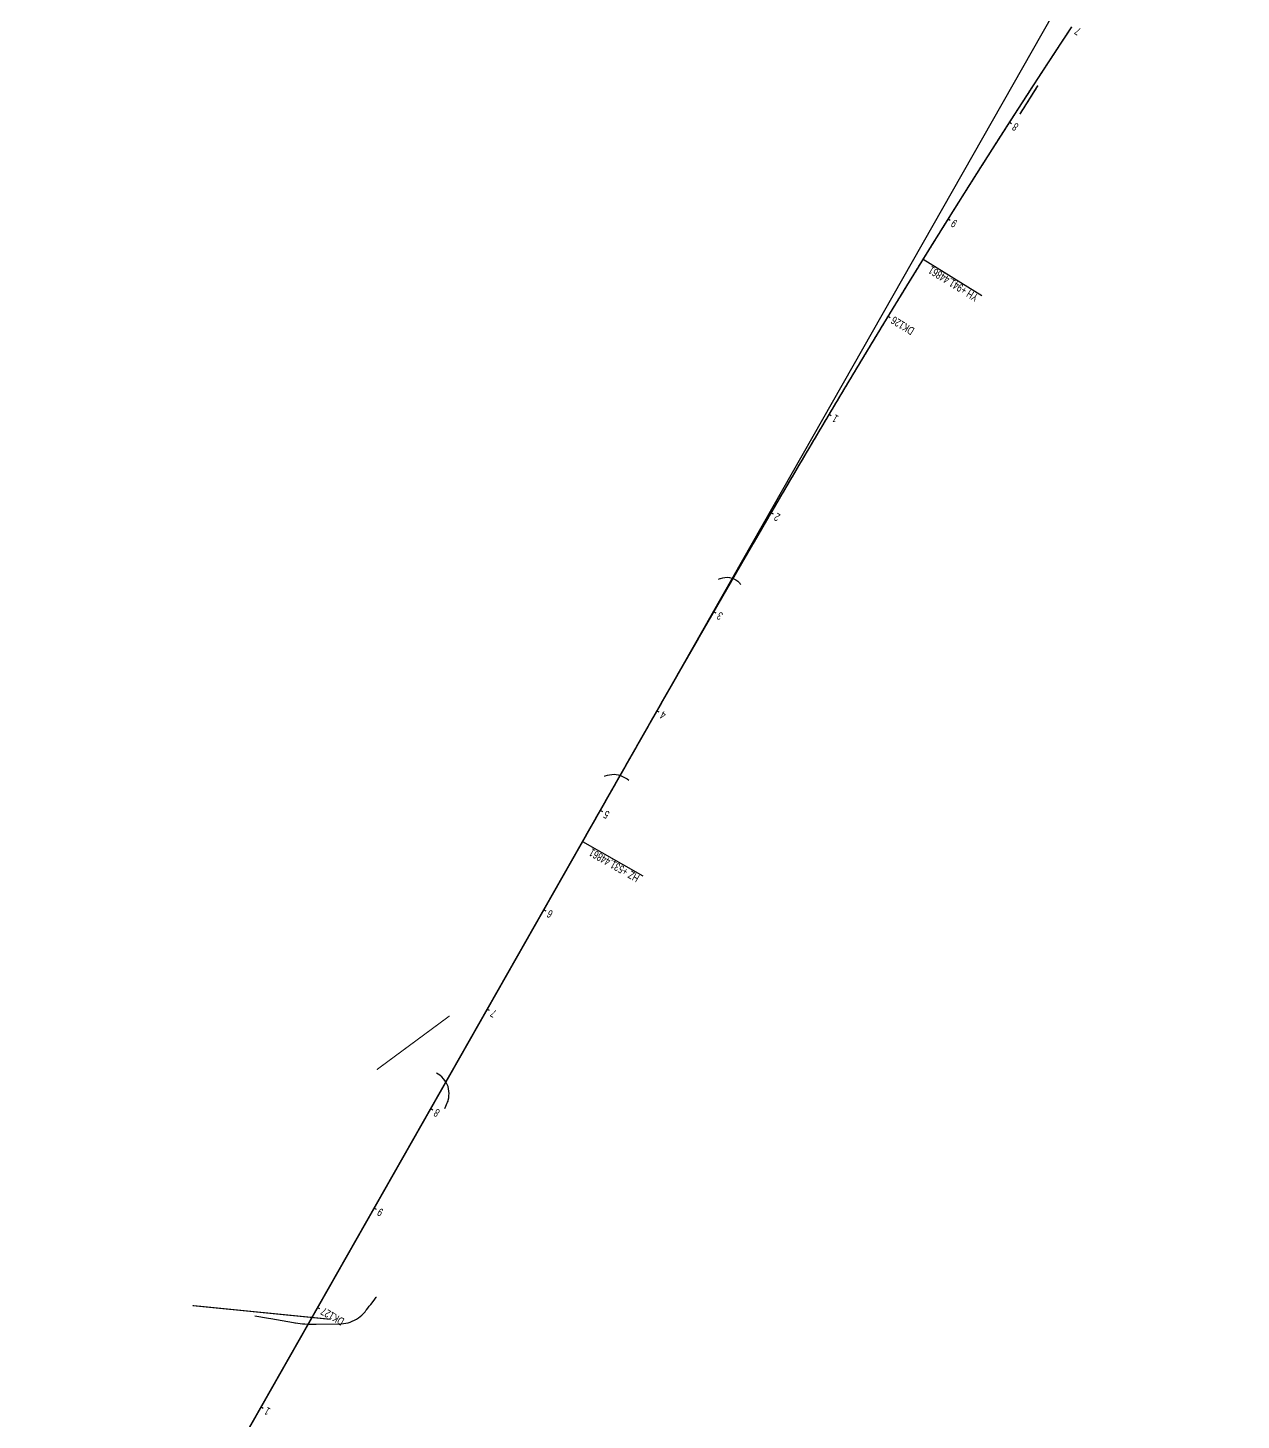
# Model space of a CAD drawing. Header units: millimetres. Extents: x 497834 to 621495, y 3353175 to 3430424.
# Drawn here: x 560233 to 561294, y 3384792 to 3386010 of the extents above; entities that cross this region are included whole.
import ezdxf

# ---------------------------------------------------------------- set-up
doc = ezdxf.new("R2010")
doc.units = ezdxf.units.MM
for name, color, linetype in [('DK改路中线', 7, 'Continuous'), ('dl4', 7, 'Continuous'), ('沪乍杭打线-0.0-200.8段-施工系转设计系成果-2000坐标系-左线_中线_交点', 7, 'Continuous'), ('沪乍杭打线-0.0-200.8段-施工系转设计系成果-2000坐标系-左线_五大桩', 7, 'Continuous'), ('沪乍杭打线-0.0-200.8段-施工系转设计系成果-2000坐标系-左线_里程', 7, 'Continuous'), ('电力--380V4根--2025.1.07-调查图层汇总', 7, 'Continuous')]:
    doc.layers.add(name, color=color, linetype=linetype)
doc.styles.add('PM_LC', font='slromans.shx', dxfattribs={"width": 0.75, "bigfont": 'hztxt.shx'})
doc.styles.add('PM_QX', font='slromans.shx', dxfattribs={"width": 0.75, "bigfont": 'hztxt.shx'})

msp = doc.modelspace()

# ---------------------------------------------------------------- linework, layer by layer
at = {"layer": 'DK改路中线', "color": 3, "linetype": 'Continuous', "ltscale": 2, "const_width": 1.4, "flags": 128}
msp.add_lwpolyline([(561116, 3385959.4), (561114.9, 3385957.8), (561113.9, 3385956.1), (561112.8, 3385954.4), (561111.7, 3385952.7), (561110.7, 3385951), (561109.6, 3385949.3), (561108.5, 3385947.6), (561107.5, 3385945.9), (561106.4, 3385944.2), (561105.3, 3385942.5), (561104.3, 3385940.8), (561103.2, 3385939.1), (561102.1, 3385937.5), (561101.1, 3385935.8), (561100.2, 3385934.4)], dxfattribs=at)
at = {"layer": 'DK改路中线', "color": 3, "linetype": 'Continuous', "ltscale": 2, "flags": 128}
for points in [[(560836.7, 3385527.6), (560838.2, 3385528.2, -0.331036), (560838.5, 3385528.3), (560840.4, 3385528.9), (560842.4, 3385529.3), (560844.4, 3385529.4), (560846.4, 3385529.2), (560848.3, 3385528.7), (560850.2, 3385528), (560851.9, 3385527.1), (560853.6, 3385525.9), (560855, 3385524.5), (560855.5, 3385523.9), (560856.3, 3385523)], [(560758.2, 3385351.8), (560756.9, 3385352.8, 0.235567), (560756.6, 3385353), (560754.9, 3385354.1), (560753.1, 3385355), (560751.3, 3385355.7), (560749.3, 3385356.3), (560747.4, 3385356.6), (560745.4, 3385356.8), (560743.4, 3385356.7), (560741.4, 3385356.4), (560739.4, 3385356), (560739.4, 3385356), (560737.5, 3385355.4), (560736.7, 3385355.2)], [(560597.5, 3385064.7), (560599.7, 3385070.3), (560599.8, 3385070.4, 0.359052), (560600.4, 3385072.2), (560600.9, 3385074.1), (560601.1, 3385076.1), (560601.2, 3385078.1), (560601.1, 3385080.1), (560600.8, 3385082.1), (560600.3, 3385084), (560599.5, 3385085.9), (560598.7, 3385087.7), (560597.6, 3385089.3), (560596.4, 3385090.9), (560595, 3385092.4), (560593.5, 3385093.7), (560592.1, 3385094.7), (560591.8, 3385094.8), (560590.3, 3385095.8)], [(560431.5, 3384883.4), (560443.4, 3384881.4), (560445.3, 3384881.1), (560465.1, 3384877.7), (560466.5, 3384877.5, 0.045847), (560467, 3384877.4), (560469, 3384877.1), (560471, 3384876.8), (560473, 3384876.6), (560475, 3384876.4), (560477, 3384876.3), (560479, 3384876.2), (560481, 3384876.1), (560483, 3384876.1), (560484.7, 3384876.1), (560485, 3384876.1), (560505, 3384876.4), (560505.2, 3384876.4, 0.228645), (560507, 3384876.5), (560508.9, 3384876.7), (560510.9, 3384877), (560512.9, 3384877.5), (560514.8, 3384878.1), (560516.6, 3384878.8), (560518.4, 3384879.7), (560520.2, 3384880.7), (560521.9, 3384881.7), (560523.5, 3384882.9), (560525, 3384884.2), (560526.4, 3384885.6), (560527.8, 3384887.1), (560528.5, 3384888.1), (560529, 3384888.7), (560530.2, 3384890.3), (560531.4, 3384891.9), (560532.7, 3384893.4), (560533.9, 3384895), (560536.3, 3384898.2), (560537.5, 3384899.8), (560537.7, 3384900)]]:
    msp.add_lwpolyline(points, format="xyb", dxfattribs=at)
at = {"layer": 'dl4', "color": 3, "linetype": 'Continuous', "ltscale": 2, "const_width": 1.4, "flags": 128}
msp.add_lwpolyline([(561145.5, 3386010.8), (561145, 3386009.9), (561144.4, 3386009.1), (561144.4, 3386009.1), (561143.9, 3386008.3), (561143.3, 3386007.4), (561142.8, 3386006.6), (561142.2, 3386005.7), (561141.7, 3386004.9), (561141.7, 3386004.9), (561141.1, 3386004.1), (561140.6, 3386003.2), (561140, 3386002.4), (561139.5, 3386001.6), (561138.9, 3386000.7), (561138.9, 3386000.7), (561138.4, 3385999.9), (561137.8, 3385999.1), (561137.3, 3385998.2), (561136.7, 3385997.4), (561136.2, 3385996.6), (561136.2, 3385996.6), (561135.6, 3385995.7), (561135.1, 3385994.9), (561134.5, 3385994.1), (561134, 3385993.2), (561133.4, 3385992.4), (561133.4, 3385992.4), (561132.9, 3385991.5), (561132.3, 3385990.7), (561131.8, 3385989.9), (561131.3, 3385989), (561130.7, 3385988.2), (561130.7, 3385988.2), (561130.2, 3385987.4), (561129.6, 3385986.5), (561129.1, 3385985.7), (561128.5, 3385984.9), (561128, 3385984), (561128, 3385984), (561127.4, 3385983.2), (561126.9, 3385982.3), (561126.3, 3385981.5), (561125.8, 3385980.7), (561125.2, 3385979.8), (561125.2, 3385979.8), (561124.7, 3385979), (561124.1, 3385978.2), (561123.6, 3385977.3), (561123, 3385976.5), (561122.5, 3385975.7), (561122.5, 3385975.6), (561121.9, 3385974.8), (561121.4, 3385974), (561120.8, 3385973.1), (561120.3, 3385972.3), (561119.8, 3385971.5), (561119.8, 3385971.5), (561119.2, 3385970.6), (561118.7, 3385969.8), (561118.1, 3385969), (561117.6, 3385968.1), (561117, 3385967.3), (561117, 3385967.3), (561116.5, 3385966.4), (561115.9, 3385965.6), (561115.4, 3385964.8), (561114.8, 3385963.9), (561114.3, 3385963.1), (561114.3, 3385963.1), (561113.8, 3385962.2), (561113.2, 3385961.4), (561112.7, 3385960.6), (561112.1, 3385959.7), (561111.6, 3385958.9), (561111.6, 3385958.9), (561111, 3385958.1), (561110.5, 3385957.2), (561109.9, 3385956.4), (561109.4, 3385955.5), (561108.8, 3385954.7), (561108.8, 3385954.7), (561108.3, 3385953.9), (561107.8, 3385953), (561107.2, 3385952.2), (561106.7, 3385951.3), (561106.1, 3385950.5), (561106.1, 3385950.5), (561105.6, 3385949.7), (561105, 3385948.8), (561104.5, 3385948), (561104, 3385947.1), (561103.4, 3385946.3), (561103.4, 3385946.3), (561102.9, 3385945.5), (561102.3, 3385944.6), (561101.8, 3385943.8), (561101.2, 3385942.9), (561100.7, 3385942.1), (561100.7, 3385942.1), (561100.2, 3385941.3), (561099.6, 3385940.4), (561099.1, 3385939.6), (561098.5, 3385938.7), (561098, 3385937.9), (561098, 3385937.9), (561097.4, 3385937.1), (561096.9, 3385936.2), (561096.4, 3385935.4), (561095.8, 3385934.5), (561095.3, 3385933.7), (561095.3, 3385933.7), (561094.7, 3385932.9), (561094.2, 3385932), (561093.7, 3385931.2), (561093.1, 3385930.3), (561092.6, 3385929.5), (561092.6, 3385929.5), (561092, 3385928.7), (561091.5, 3385927.8), (561090.9, 3385927), (561090.4, 3385926.1), (561089.9, 3385925.3), (561089.9, 3385925.3), (561089.3, 3385924.5), (561088.8, 3385923.6), (561088.2, 3385922.8), (561087.7, 3385921.9), (561087.2, 3385921.1), (561087.2, 3385921.1), (561086.6, 3385920.2), (561086.1, 3385919.4), (561085.5, 3385918.6), (561085, 3385917.7), (561084.5, 3385916.9), (561084.5, 3385916.9), (561083.9, 3385916), (561083.4, 3385915.2), (561082.8, 3385914.4), (561082.3, 3385913.5), (561081.8, 3385912.7), (561081.8, 3385912.7), (561081.2, 3385911.8), (561080.7, 3385911), (561080.2, 3385910.1), (561079.6, 3385909.3), (561079.1, 3385908.5), (561079.1, 3385908.5), (561078.5, 3385907.6), (561078, 3385906.8), (561077.5, 3385905.9), (561076.9, 3385905.1), (561076.4, 3385904.2), (561076.4, 3385904.2), (561075.8, 3385903.4), (561075.3, 3385902.6), (561074.8, 3385901.7), (561074.2, 3385900.9), (561073.7, 3385900), (561073.7, 3385900), (561073.2, 3385899.2), (561072.6, 3385898.3), (561072.1, 3385897.5), (561071.5, 3385896.7), (561071, 3385895.8), (561071, 3385895.8), (561070.5, 3385895), (561069.9, 3385894.1), (561069.4, 3385893.3), (561068.9, 3385892.4), (561068.3, 3385891.6), (561068.3, 3385891.6), (561067.8, 3385890.7), (561067.3, 3385889.9), (561066.7, 3385889.1), (561066.2, 3385888.2), (561065.6, 3385887.4), (561065.6, 3385887.4), (561065.1, 3385886.5), (561064.6, 3385885.7), (561064, 3385884.8), (561063.5, 3385884), (561063, 3385883.1), (561063, 3385883.1), (561062.4, 3385882.3), (561061.9, 3385881.5), (561061.4, 3385880.6), (561060.8, 3385879.8), (561060.3, 3385878.9), (561060.3, 3385878.9), (561059.8, 3385878.1), (561059.2, 3385877.2), (561058.7, 3385876.4), (561058.2, 3385875.5), (561057.6, 3385874.7), (561057.6, 3385874.7), (561057.1, 3385873.8), (561056.6, 3385873), (561056, 3385872.2), (561055.5, 3385871.3), (561055, 3385870.5), (561054.9, 3385870.5), (561054.4, 3385869.6), (561053.9, 3385868.8), (561053.4, 3385867.9), (561052.8, 3385867.1), (561052.3, 3385866.2), (561052.3, 3385866.2), (561051.8, 3385865.4), (561051.2, 3385864.5), (561050.7, 3385863.7), (561050.2, 3385862.9), (561049.6, 3385862), (561049.6, 3385862), (561049.1, 3385861.2), (561048.6, 3385860.3), (561048, 3385859.5), (561047.5, 3385858.6), (561047, 3385857.8), (561047, 3385857.8), (561046.4, 3385856.9), (561045.9, 3385856.1), (561045.4, 3385855.2), (561044.8, 3385854.4), (561044.3, 3385853.5), (561044.3, 3385853.5), (561043.8, 3385852.7), (561043.2, 3385851.8), (561042.7, 3385851), (561042.2, 3385850.2), (561041.6, 3385849.3), (561041.6, 3385849.3), (561041.1, 3385848.5), (561040.6, 3385847.6), (561040, 3385846.8), (561039.5, 3385845.9), (561039, 3385845.1), (561039, 3385845.1), (561038.5, 3385844.2), (561037.9, 3385843.4), (561037.4, 3385842.5), (561036.9, 3385841.7), (561036.3, 3385840.8), (561036.3, 3385840.8), (561035.8, 3385840), (561035.3, 3385839.1), (561034.7, 3385838.3), (561034.2, 3385837.4), (561033.7, 3385836.6), (561033.7, 3385836.6), (561033.2, 3385835.7), (561032.6, 3385834.9), (561032.1, 3385834), (561031.6, 3385833.2), (561031, 3385832.3), (561031, 3385832.3), (561030.5, 3385831.5), (561030, 3385830.6), (561029.5, 3385829.8), (561028.9, 3385828.9), (561028.4, 3385828.1), (561028.4, 3385828.1), (561027.9, 3385827.3), (561027.3, 3385826.4), (561026.8, 3385825.6), (561026.3, 3385824.7), (561025.8, 3385823.9), (561025.8, 3385823.9), (561025.2, 3385823), (561024.7, 3385822.2), (561024.2, 3385821.3), (561023.6, 3385820.5), (561023.1, 3385819.6), (561023.1, 3385819.6), (561022.6, 3385818.8), (561022.1, 3385817.9), (561021.5, 3385817.1), (561021, 3385816.2), (561020.5, 3385815.4), (561020.5, 3385815.4), (561020, 3385814.5), (561019.4, 3385813.7), (561018.9, 3385812.8), (561018.4, 3385812), (561017.9, 3385811.1), (561017.8, 3385811.1), (561017.3, 3385810.3), (561016.8, 3385809.4), (561016.3, 3385808.6), (561015.7, 3385807.7), (561015.7, 3385807.6), (561015.2, 3385806.8), (561014.6, 3385805.9), (561014.1, 3385805.1), (561013.6, 3385804.2), (561013.1, 3385803.4), (561012.5, 3385802.5), (561012, 3385801.7), (561011.5, 3385800.8), (561011, 3385799.9), (561010.4, 3385799.1), (561009.9, 3385798.2), (561009.4, 3385797.4), (561008.9, 3385796.5), (561008.3, 3385795.7), (561007.8, 3385794.8), (561007.3, 3385794), (561006.8, 3385793.1), (561006.2, 3385792.3), (561005.7, 3385791.4), (561005.2, 3385790.6), (561004.7, 3385789.7), (561004.1, 3385788.9), (561003.6, 3385788), (561003.1, 3385787.2), (561002.6, 3385786.3), (561002, 3385785.5), (561001.5, 3385784.6), (561001, 3385783.8), (561000.5, 3385782.9), (561000, 3385782.1), (560999.4, 3385781.2), (560998.9, 3385780.4), (560998.4, 3385779.5), (560997.9, 3385778.6), (560997.3, 3385777.8), (560996.8, 3385776.9), (560996.3, 3385776.1), (560995.8, 3385775.2), (560995.3, 3385774.4), (560994.7, 3385773.5), (560994.2, 3385772.7), (560993.7, 3385771.8), (560993.2, 3385771), (560992.6, 3385770.1), (560992.1, 3385769.3), (560991.6, 3385768.4), (560991.1, 3385767.6), (560990.6, 3385766.7), (560990, 3385765.9), (560989.5, 3385765), (560989, 3385764.1), (560988.5, 3385763.3), (560988, 3385762.4), (560987.4, 3385761.6), (560986.9, 3385760.7), (560986.4, 3385759.9), (560985.9, 3385759), (560985.4, 3385758.2), (560984.8, 3385757.3), (560984.3, 3385756.5), (560983.8, 3385755.6), (560983.3, 3385754.7), (560982.8, 3385753.9), (560982.2, 3385753), (560981.7, 3385752.2), (560981.2, 3385751.3), (560980.7, 3385750.5), (560980.2, 3385749.6), (560979.6, 3385748.8), (560979.1, 3385747.9), (560978.6, 3385747.1), (560978.1, 3385746.2), (560977.6, 3385745.3), (560977.1, 3385744.5), (560976.5, 3385743.6), (560976, 3385742.8), (560975.5, 3385741.9), (560975, 3385741.1), (560974.5, 3385740.2), (560973.9, 3385739.4), (560973.4, 3385738.5), (560972.9, 3385737.6), (560972.4, 3385736.8), (560971.9, 3385735.9), (560971.4, 3385735.1), (560970.8, 3385734.2), (560970.3, 3385733.4), (560969.8, 3385732.5), (560969.3, 3385731.7), (560968.8, 3385730.8), (560968.3, 3385729.9), (560967.7, 3385729.1), (560967.2, 3385728.2), (560966.7, 3385727.4), (560966.2, 3385726.5), (560965.7, 3385725.7), (560965.2, 3385724.8), (560964.6, 3385724), (560964.1, 3385723.1), (560963.6, 3385722.2), (560963.1, 3385721.4), (560962.6, 3385720.5), (560962.1, 3385719.7), (560961.5, 3385718.8), (560961, 3385718), (560960.5, 3385717.1), (560960, 3385716.2), (560959.5, 3385715.4), (560959, 3385714.5), (560958.4, 3385713.7), (560957.9, 3385712.8), (560957.4, 3385712), (560956.9, 3385711.1), (560956.4, 3385710.2), (560955.9, 3385709.4), (560955.4, 3385708.5), (560954.8, 3385707.7), (560954.3, 3385706.8), (560953.8, 3385706), (560953.3, 3385705.1), (560952.8, 3385704.2), (560952.3, 3385703.4), (560951.8, 3385702.5), (560951.2, 3385701.7), (560950.7, 3385700.8), (560950.2, 3385700), (560949.7, 3385699.1), (560949.2, 3385698.2), (560948.7, 3385697.4), (560948.2, 3385696.5), (560947.6, 3385695.7), (560947.1, 3385694.8), (560946.6, 3385693.9), (560946.1, 3385693.1), (560945.6, 3385692.2), (560945.1, 3385691.4), (560944.6, 3385690.5), (560944.1, 3385689.7), (560943.5, 3385688.8), (560943, 3385687.9), (560942.5, 3385687.1), (560942, 3385686.2), (560941.5, 3385685.4), (560941, 3385684.5), (560940.5, 3385683.6), (560940, 3385682.8), (560939.4, 3385681.9), (560938.9, 3385681.1), (560938.4, 3385680.2), (560937.9, 3385679.3), (560937.4, 3385678.5), (560936.9, 3385677.6), (560936.4, 3385676.8), (560935.9, 3385675.9), (560935.3, 3385675.1), (560934.8, 3385674.2), (560934.3, 3385673.3), (560933.8, 3385672.5), (560933.3, 3385671.6), (560932.8, 3385670.8), (560932.3, 3385669.9), (560931.8, 3385669), (560931.3, 3385668.2), (560930.8, 3385667.3), (560930.2, 3385666.5), (560929.7, 3385665.6), (560929.2, 3385664.7), (560928.7, 3385663.9), (560928.2, 3385663), (560927.7, 3385662.2), (560927.2, 3385661.3), (560926.7, 3385660.4), (560926.2, 3385659.6), (560925.6, 3385658.7), (560925.1, 3385657.9), (560924.6, 3385657), (560924.1, 3385656.1), (560923.6, 3385655.3), (560923.1, 3385654.4), (560922.6, 3385653.6), (560922.1, 3385652.7), (560921.6, 3385651.8), (560921.1, 3385651), (560920.6, 3385650.1), (560920, 3385649.3), (560919.5, 3385648.4), (560919, 3385647.5), (560918.5, 3385646.7), (560918, 3385645.8), (560917.5, 3385644.9), (560917, 3385644.1), (560916.5, 3385643.2), (560916, 3385642.4), (560915.5, 3385641.5), (560915, 3385640.6), (560914.4, 3385639.8), (560913.9, 3385638.9), (560913.4, 3385638.1), (560912.9, 3385637.2), (560912.4, 3385636.3), (560911.9, 3385635.5), (560911.4, 3385634.6), (560910.9, 3385633.8), (560910.4, 3385632.9), (560909.9, 3385632), (560909.4, 3385631.2), (560908.9, 3385630.3), (560908.3, 3385629.4), (560907.8, 3385628.6), (560907.3, 3385627.7), (560906.8, 3385626.9), (560906.3, 3385626), (560905.8, 3385625.1), (560905.3, 3385624.3), (560904.8, 3385623.4), (560904.3, 3385622.6), (560903.8, 3385621.7), (560903.3, 3385620.8), (560902.8, 3385620), (560902.3, 3385619.1), (560901.8, 3385618.2), (560901.3, 3385617.4), (560900.7, 3385616.5), (560900.2, 3385615.7), (560899.7, 3385614.8), (560899.2, 3385613.9), (560898.7, 3385613.1), (560898.2, 3385612.2), (560897.7, 3385611.3), (560897.2, 3385610.5), (560896.7, 3385609.6), (560896.2, 3385608.8), (560895.7, 3385607.9), (560895.2, 3385607), (560894.7, 3385606.2), (560894.2, 3385605.3), (560893.7, 3385604.4), (560893.2, 3385603.6), (560892.6, 3385602.7), (560892.1, 3385601.9), (560891.6, 3385601), (560891.1, 3385600.1), (560890.6, 3385599.3), (560890.1, 3385598.4), (560889.6, 3385597.5), (560889.1, 3385596.7), (560888.6, 3385595.8), (560888.1, 3385594.9), (560887.6, 3385594.1), (560887.1, 3385593.2), (560886.6, 3385592.4), (560886.1, 3385591.5), (560885.6, 3385590.6), (560885.1, 3385589.8), (560884.6, 3385588.9), (560884.1, 3385588), (560883.6, 3385587.2), (560883.1, 3385586.3), (560882.6, 3385585.5), (560882, 3385584.6), (560881.5, 3385583.7), (560881, 3385582.9), (560880.5, 3385582), (560880, 3385581.1), (560879.5, 3385580.3), (560879, 3385579.4), (560878.5, 3385578.5), (560878, 3385577.7), (560877.5, 3385576.8), (560877, 3385575.9), (560876.5, 3385575.1), (560876, 3385574.2), (560875.5, 3385573.4), (560875, 3385572.5), (560874.5, 3385571.6), (560874, 3385570.8), (560873.5, 3385569.9), (560873, 3385569), (560872.5, 3385568.2), (560872, 3385567.3), (560871.5, 3385566.4), (560871, 3385565.6), (560870.5, 3385564.7), (560870, 3385563.8), (560869.5, 3385563), (560869, 3385562.1), (560868.5, 3385561.3), (560868, 3385560.4), (560867.5, 3385559.5), (560867, 3385558.7), (560866.4, 3385557.8), (560865.9, 3385556.9), (560865.4, 3385556.1), (560864.9, 3385555.2), (560864.4, 3385554.3), (560863.9, 3385553.5), (560863.4, 3385552.6), (560862.9, 3385551.7), (560862.4, 3385550.9), (560861.9, 3385550), (560861.4, 3385549.1), (560860.9, 3385548.3), (560860.4, 3385547.4), (560859.9, 3385546.6), (560859.4, 3385545.7), (560858.9, 3385544.8), (560858.4, 3385544), (560857.9, 3385543.1), (560857.4, 3385542.2), (560856.9, 3385541.4), (560856.4, 3385540.5), (560855.9, 3385539.6), (560855.4, 3385538.8), (560854.9, 3385537.9), (560854.4, 3385537), (560853.9, 3385536.2), (560853.4, 3385535.3), (560852.9, 3385534.4), (560852.4, 3385533.6), (560851.9, 3385532.7), (560851.4, 3385531.8), (560850.9, 3385531), (560850.4, 3385530.1), (560849.9, 3385529.2), (560849.4, 3385528.4), (560848.9, 3385527.5), (560848.4, 3385526.7), (560847.9, 3385525.8), (560847.4, 3385524.9), (560846.9, 3385524.1), (560846.4, 3385523.2), (560845.9, 3385522.3), (560845.4, 3385521.5), (560844.9, 3385520.6), (560844.4, 3385519.7), (560843.9, 3385518.9), (560843.4, 3385518), (560842.9, 3385517.1), (560842.4, 3385516.3), (560841.9, 3385515.4), (560841.4, 3385514.5), (560840.9, 3385513.7), (560840.4, 3385512.8), (560839.9, 3385511.9), (560839.4, 3385511.1), (560838.9, 3385510.2), (560838.4, 3385509.3), (560837.9, 3385508.5), (560837.4, 3385507.6), (560836.9, 3385506.7), (560836.4, 3385505.9), (560835.9, 3385505), (560835.4, 3385504.1), (560834.9, 3385503.3), (560834.4, 3385502.4), (560833.9, 3385501.5), (560833.4, 3385500.7), (560832.9, 3385499.8), (560832.4, 3385498.9), (560831.9, 3385498.1), (560831.4, 3385497.2), (560830.9, 3385496.3), (560830.4, 3385495.5), (560829.9, 3385494.6), (560829.4, 3385493.7), (560828.9, 3385492.9), (560828.4, 3385492), (560827.9, 3385491.1), (560827.4, 3385490.3), (560826.9, 3385489.4), (560826.4, 3385488.5), (560825.9, 3385487.7), (560825.4, 3385486.8), (560824.9, 3385485.9), (560824.4, 3385485.1), (560823.9, 3385484.2), (560823.4, 3385483.3), (560822.9, 3385482.5), (560822.4, 3385481.6), (560821.9, 3385480.7), (560821.4, 3385479.9), (560820.9, 3385479), (560820.4, 3385478.1), (560819.9, 3385477.3), (560819.4, 3385476.4), (560818.9, 3385475.5), (560818.5, 3385474.7), (560818, 3385473.8), (560817.5, 3385472.9), (560817, 3385472.1), (560816.5, 3385471.2), (560816, 3385470.3), (560815.5, 3385469.5), (560815, 3385468.6), (560814.5, 3385467.7), (560814, 3385466.9), (560813.5, 3385466), (560813, 3385465.1), (560812.5, 3385464.3), (560812, 3385463.4), (560811.5, 3385462.5), (560811, 3385461.6), (560810.5, 3385460.8), (560810, 3385459.9), (560809.5, 3385459), (560809, 3385458.2), (560808.5, 3385457.3), (560808, 3385456.4), (560807.5, 3385455.6), (560807, 3385454.7), (560806.5, 3385453.8), (560806, 3385453), (560805.5, 3385452.1), (560805, 3385451.2), (560804.5, 3385450.4), (560804, 3385449.5), (560803.5, 3385448.6), (560803, 3385447.8), (560802.5, 3385446.9), (560802, 3385446), (560801.5, 3385445.2), (560801, 3385444.3), (560800.5, 3385443.4), (560800.1, 3385442.6), (560799.6, 3385441.7), (560799.1, 3385440.8), (560798.6, 3385440), (560798.1, 3385439.1), (560797.6, 3385438.2), (560797.1, 3385437.4), (560796.6, 3385436.5), (560796.1, 3385435.6), (560795.6, 3385434.7), (560795.1, 3385433.9), (560794.6, 3385433), (560794.1, 3385432.1), (560793.6, 3385431.3), (560793.1, 3385430.4), (560792.6, 3385429.5), (560792.1, 3385428.7), (560791.6, 3385427.8), (560791.1, 3385426.9), (560790.6, 3385426.1), (560790.1, 3385425.2), (560789.6, 3385424.3), (560789.1, 3385423.5), (560788.6, 3385422.6), (560788.1, 3385421.7), (560787.6, 3385420.9), (560787.1, 3385420), (560786.7, 3385419.1), (560786.2, 3385418.2), (560785.7, 3385417.4), (560785.2, 3385416.5), (560784.7, 3385415.6), (560784.2, 3385414.8), (560783.7, 3385413.9), (560783.2, 3385413), (560782.7, 3385412.2), (560782.2, 3385411.3), (560781.7, 3385410.4), (560781.2, 3385409.6), (560780.7, 3385408.7), (560780.2, 3385407.8), (560779.7, 3385407), (560779.2, 3385406.1), (560778.7, 3385405.2), (560778.2, 3385404.4), (560777.7, 3385403.5), (560777.2, 3385402.6), (560776.7, 3385401.7), (560776.2, 3385400.9), (560775.7, 3385400), (560775.3, 3385399.1), (560774.8, 3385398.3), (560774.3, 3385397.4), (560773.8, 3385396.5), (560773.3, 3385395.7), (560772.8, 3385394.8), (560772.3, 3385393.9), (560771.8, 3385393.1), (560771.3, 3385392.2), (560770.8, 3385391.3), (560770.3, 3385390.5), (560769.8, 3385389.6), (560769.3, 3385388.7), (560768.8, 3385387.8), (560768.3, 3385387), (560767.8, 3385386.1), (560767.3, 3385385.2), (560766.8, 3385384.4), (560766.3, 3385383.5), (560765.8, 3385382.6), (560765.3, 3385381.8), (560764.9, 3385380.9), (560764.4, 3385380), (560763.9, 3385379.2), (560763.4, 3385378.3), (560762.9, 3385377.4), (560762.4, 3385376.6), (560761.9, 3385375.7), (560761.4, 3385374.8), (560760.9, 3385373.9), (560760.4, 3385373.1), (560759.9, 3385372.2), (560759.4, 3385371.3), (560758.9, 3385370.5), (560758.4, 3385369.6), (560757.9, 3385368.7), (560757.4, 3385367.9), (560756.9, 3385367), (560756.4, 3385366.1), (560755.9, 3385365.3), (560755.5, 3385364.4), (560755, 3385363.5), (560754.5, 3385362.6), (560754, 3385361.8), (560753.5, 3385360.9), (560753, 3385360), (560752.5, 3385359.2), (560752, 3385358.3), (560751.5, 3385357.4), (560751, 3385356.6), (560750.5, 3385355.7), (560750, 3385354.8), (560749.5, 3385354), (560749, 3385353.1), (560748.5, 3385352.2), (560748, 3385351.3), (560747.5, 3385350.5), (560747, 3385349.6), (560746.6, 3385348.7), (560746.1, 3385347.9), (560745.6, 3385347), (560745.1, 3385346.1), (560744.6, 3385345.3), (560744.1, 3385344.4), (560743.6, 3385343.5), (560743.1, 3385342.7), (560742.6, 3385341.8), (560742.1, 3385340.9), (560741.6, 3385340), (560741.1, 3385339.2), (560740.6, 3385338.3), (560740.1, 3385337.4), (560739.6, 3385336.6), (560739.1, 3385335.7), (560738.6, 3385334.8), (560738.1, 3385334), (560737.7, 3385333.1), (560737.2, 3385332.2), (560736.7, 3385331.4), (560736.2, 3385330.5), (560735.7, 3385329.6), (560735.2, 3385328.7), (560734.7, 3385327.9), (560734.2, 3385327), (560733.7, 3385326.1), (560733.2, 3385325.3), (560732.7, 3385324.4), (560732.2, 3385323.5), (560731.7, 3385322.7), (560731.2, 3385321.8), (560730.7, 3385320.9), (560730.2, 3385320.1), (560729.7, 3385319.2), (560729.3, 3385318.3), (560728.8, 3385317.4), (560728.3, 3385316.6), (560727.8, 3385315.7), (560727.3, 3385314.8), (560726.8, 3385314), (560726.3, 3385313.1), (560725.8, 3385312.2), (560725.3, 3385311.4), (560724.8, 3385310.5), (560724.3, 3385309.6), (560723.8, 3385308.8), (560723.3, 3385307.9), (560722.8, 3385307), (560722.3, 3385306.1), (560721.8, 3385305.3), (560721.3, 3385304.4), (560720.9, 3385303.5), (560720.4, 3385302.7), (560719.9, 3385301.8), (560719.4, 3385300.9), (560718.9, 3385300.1), (560718.4, 3385299.2), (560717.9, 3385298.3), (560233.7, 3384446.4)], dxfattribs=at)
at = {"layer": '沪乍杭打线-0.0-200.8段-施工系转设计系成果-2000坐标系-左线_中线_交点', "color": 6, "linetype": 'Continuous', "ltscale": 2}
msp.add_line((561293.6, 3386311.3), (560717.9, 3385298.3), dxfattribs=at)
at = {"layer": '沪乍杭打线-0.0-200.8段-施工系转设计系成果-2000坐标系-左线_五大桩', "color": 5, "linetype": 'Continuous', "ltscale": 2}
for p, q in [((561015.7, 3385807.6), (561066.9, 3385775.9)), ((560717.9, 3385298.3), (560770.6, 3385268.4))]:
    msp.add_line(p, q, dxfattribs=at)
at = {"layer": '沪乍杭打线-0.0-200.8段-施工系转设计系成果-2000坐标系-左线_里程', "color": 5, "linetype": 'Continuous', "ltscale": 2}
for p, q in [((561091.1, 3385927.3), (561092.8, 3385926.2)), ((561037.6, 3385842.8), (561039.3, 3385841.7)), ((560985.1, 3385757.7), (560986.8, 3385756.7)), ((560933.5, 3385672), (560935.3, 3385671)), ((560882.8, 3385585.8), (560884.5, 3385584.8)), ((560832.6, 3385499.3), (560834.4, 3385498.3)), ((560782.9, 3385412.6), (560784.6, 3385411.6)), ((560733.4, 3385325.7), (560735.2, 3385324.7)), ((560684, 3385238.7), (560685.7, 3385237.7)), ((560634.6, 3385151.8), (560636.3, 3385150.8)), ((560585.2, 3385064.8), (560586.9, 3385063.8)), ((560535.7, 3384977.8), (560537.5, 3384976.8)), ((560486.3, 3384890.9), (560488, 3384889.9)), ((560436.9, 3384803.9), (560438.6, 3384802.9))]:
    msp.add_line(p, q, dxfattribs=at)
at = {"layer": '电力--380V4根--2025.1.07-调查图层汇总', "color": 2, "linetype": 'Continuous', "transparency": 33554687, "const_width": 1}
for points in [[(560601.6, 3385145.8), (560538, 3385098.8)], [(560497.5, 3384880.5), (560376.9, 3384892.5)]]:
    msp.add_lwpolyline(points, dxfattribs=at)

# ---------------------------------------------------------------- texts
at = {"layer": '沪乍杭打线-0.0-200.8段-施工系转设计系成果-2000坐标系-左线_五大桩', "color": 5, "style": 'PM_QX', "width": 0.75}
for s, rotation, p in [('YH +941.44861', 148.2749, (561064.7, 3385776.1)), ('HZ +531.44861', 150.3877, (560768.4, 3385268.5))]:
    msp.add_text(s, height=7, rotation=rotation, dxfattribs=at).set_placement(p)
at = {"layer": '沪乍杭打线-0.0-200.8段-施工系转设计系成果-2000坐标系-左线_里程', "color": 2, "style": 'PM_LC', "width": 0.75}
for s, rotation, p in [('7', 146.5457, (561154.3, 3386008.7)), ('8', 147.2619, (561099.7, 3385925.1)), ('9', 147.9781, (561046.2, 3385840.7)), ('DK126', 148.6735, (561008.7, 3385746.8)), ('1', 149.2579, (560942.2, 3385670.1)), ('2', 149.7209, (560891.4, 3385584)), ('3', 150.0625, (560841.3, 3385497.6)), ('4', 150.2828, (560791.6, 3385410.8)), ('5', 150.3817, (560742.1, 3385323.9)), ('6', 150.3877, (560692.7, 3385237)), ('7', 150.3877, (560643.3, 3385150)), ('8', 150.3877, (560593.8, 3385063.1)), ('9', 150.3877, (560544.4, 3384976.1)), ('DK127', 150.3877, (560510.3, 3384880.7)), ('1', 150.3877, (560445.6, 3384802.2))]:
    msp.add_text(s, height=7, rotation=rotation, dxfattribs=at).set_placement(p)

doc.saveas('drawing.dxf')
